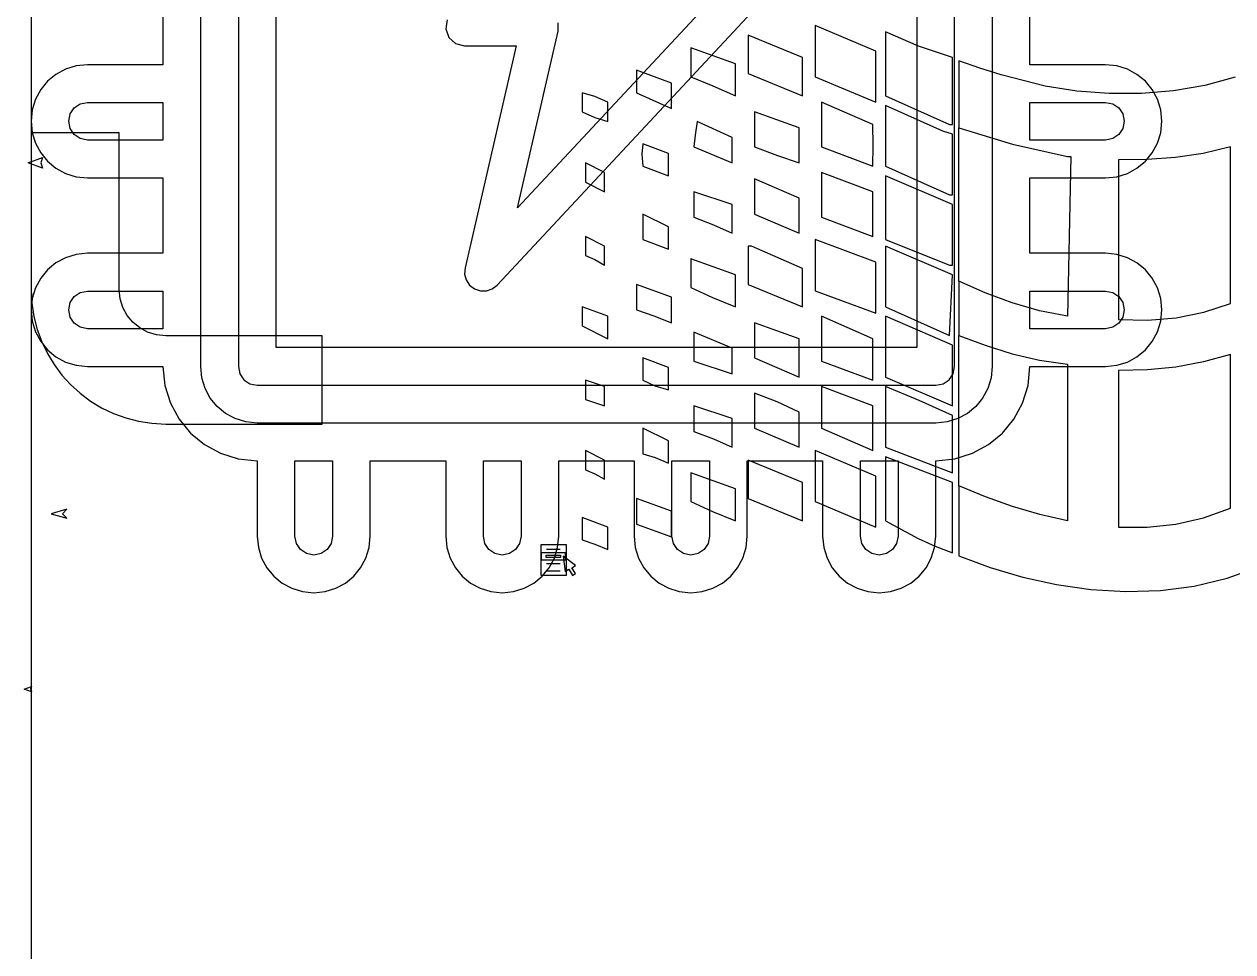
# Model space of a CAD drawing. Extents: x -8 to 237, y -180 to 890.
# Drawn here: x -0.9 to 153.6, y 33.7 to 152.1 of the extents above; entities that cross this region are included whole.
import ezdxf

# ---------------------------------------------------------------- set-up
doc = ezdxf.new("R2010")
doc.units = 0

msp = doc.modelspace()

# ---------------------------------------------------------------- linework, layer by layer
at = {"layer": 'Layer 1'}
for p, q in [((0, 224), (0, -60.4798)), ((0, 224), (0, -60.4798)), ((0, 224), (0, -60.4798)), ((0, 224), (0, -60.4798)), ((0, 224), (0, -60.4798)), ((0, 224), (0, -60.4798)), ((21.67462, 108.40188), (21.6746, 195.1)), ((26.4913, 195.1008), (26.4913, 108.402)), ((118.0062, 108.4022), (118.006, 195.1)), ((122.82288, 195.10012), (122.823, 108.402)), ((31.3077, 110.81), (31.3077, 192.6926)), ((113.19, 192.692), (113.19, 110.81)), ((16.858, 156.568), (16.858, 146.935)), ((127.64, 146.934), (127.64, 156.568)), ((59.55953, 118.800897), (93.27573, 154.925297)), ((85.9758, 154.159), (62.1653, 128.651)), ((53.16772, 152.6784), (52.993236, 151.51956)), ((52.993236, 151.51956), (53.386442, 150.41554)), ((67.372, 151.209), (67.374223, 152.282607)), ((100.20593, 151.9299), (100.205, 145.402)), ((107.958, 148.666), (100.20593, 151.9299)), ((53.386442, 150.41554), (54.254098, 149.627821)), ((62.1653, 128.651), (67.372, 151.209)), ((91.6375, 150.706), (91.6375, 145.811)), ((98.5734, 147.85), (91.6375, 150.706)), ((113.397903, 149.312475), (109.1803, 151.11362)), ((109.1803, 151.11362), (109.181, 142.954)), ((54.254098, 149.627821), (55.390782, 149.34281)), ((55.390782, 149.34281), (61.9968, 149.343)), ((61.9968, 149.343), (55.45094, 120.9853)), ((84.29324, 149.07503), (84.2932, 145.402)), ((90.0057, 147.034), (84.29324, 149.07503)), ((107.95707, 142.13782), (107.958, 148.666)), ((117.748, 147.85), (113.397903, 149.312475)), ((5.768855, 146.78821), (4.41269, 146.367213)), ((7.22488, 146.935), (5.768855, 146.78821)), ((16.858, 146.935), (7.22488, 146.935)), ((90.00566, 142.95401), (90.0057, 147.034)), ((98.57339, 142.95435), (98.5734, 147.85)), ((117.748, 139.282), (117.748, 147.85)), ((118.5648, 147.44257), (118.564, 138.875)), ((121.228013, 146.47788), (118.5648, 147.44257)), ((137.273, 146.93476), (127.64, 146.934)), ((138.729105, 146.78797), (137.273, 146.93476)), ((140.085308, 146.366973), (138.729105, 146.78797)), ((3.185443, 145.701067), (2.116171, 144.818829)), ((4.41269, 146.367213), (3.185443, 145.701067)), ((81.8449, 144.586), (77.35813, 146.21837)), ((77.35813, 146.21837), (77.3582, 143.362)), ((84.2932, 145.402), (87.107839, 144.241716)), ((91.6375, 145.811), (98.57339, 142.95435)), ((100.205, 145.402), (107.95707, 142.13782)), ((123.946871, 145.642627), (121.228013, 146.47788)), ((129.5802, 144.17839), (123.946871, 145.642627)), ((141.31256, 145.700827), (140.085308, 146.366973)), ((142.381814, 144.818589), (141.31256, 145.700827)), ((153.87101, 145.330872), (149.994174, 144.268118)), ((1.233933, 143.749557), (0.567787, 142.52231)), ((2.116171, 144.818829), (1.233933, 143.749557)), ((81.84497, 141.32266), (81.8449, 144.586)), ((87.107839, 144.241716), (90.00566, 142.95401)), ((133.624166, 143.568467), (129.5802, 144.17839)), ((143.264021, 143.749317), (142.381814, 144.818589)), ((143.930133, 142.52207), (143.264021, 143.749317)), ((149.994174, 144.268118), (145.978231, 143.581101)), ((0.567787, 142.52231), (0.14679, 141.166145)), ((6.287497, 141.928185), (7.2248, 142.11742)), ((7.2248, 142.11742), (16.858, 142.118)), ((16.858, 142.118), (16.858, 137.301)), ((72.045765, 142.856043), (70.42168, 143.362)), ((70.42168, 143.362), (70.4217, 140.914)), ((73.6853, 142.138), (72.045765, 142.856043)), ((73.68532, 139.69), (73.6853, 142.138)), ((77.3582, 143.362), (81.84497, 141.32266)), ((101.02121, 142.13816), (101.021, 136.426)), ((107.549, 139.28236), (101.02121, 142.13816)), ((109.181, 142.954), (117.34032, 139.28201)), ((127.64, 137.302), (127.64, 142.118)), ((127.64, 142.118), (137.273, 142.118)), ((137.740387, 143.251877), (133.624166, 143.568467)), ((137.273, 142.1181), (138.210421, 141.928865)), ((137.273, 142.118), (137.273, 142.1181)), ((141.876022, 143.249221), (137.740387, 143.251877)), ((145.978231, 143.581101), (141.876022, 143.249221)), ((144.351102, 141.165905), (143.930133, 142.52207)), ((0.14679, 141.166145), (0, 139.71012)), ((4.8166, 139.70922), (5.005874, 140.646641)), ((5.005874, 140.646641), (5.522014, 141.412111)), ((5.522014, 141.412111), (6.287497, 141.928185)), ((70.4217, 140.914), (72.046734, 140.20908)), ((92.45341, 140.9149), (92.4534, 136.426)), ((98.1653, 138.875), (92.45341, 140.9149)), ((116.52372, 138.465811), (109.1803, 141.729431)), ((109.1803, 141.729431), (109.181, 133.978)), ((138.210421, 141.928865), (138.975891, 141.412791)), ((138.975891, 141.412791), (139.491965, 140.647321)), ((139.491965, 140.647321), (139.6812, 139.7099)), ((144.49788, 139.70988), (144.351102, 141.165905)), ((0, 139.71012), (0.14679, 138.254095)), ((5.005835, 138.771799), (4.8166, 139.70922)), ((72.046734, 140.20908), (73.68532, 139.69)), ((85.10911, 139.69018), (84.856239, 137.951126)), ((89.597, 137.65), (85.10911, 139.69018)), ((107.587947, 136.633143), (107.549, 139.28236)), ((117.34032, 139.28201), (117.748, 139.282)), ((139.6812, 139.7099), (139.491965, 138.772479)), ((144.35109, 138.253855), (144.49788, 139.70988)), ((11.279, 138.231), (0.012136, 138.231)), ((0.012136, 138.231), (0.012136, 118.232)), ((11.279, 138.231), (0.012136, 138.231)), ((0.012136, 138.231), (0.012136, 118.232)), ((0.14679, 138.254095), (0.567787, 136.89793)), ((5.521909, 138.006329), (5.005835, 138.771799)), ((6.287379, 137.490255), (5.521909, 138.006329)), ((7.2248, 137.30102), (6.287379, 137.490255)), ((11.27899, 118.23209), (11.279, 138.231)), ((11.27899, 118.23209), (11.279, 138.231)), ((84.856239, 137.951126), (84.701581, 136.42544)), ((89.597001, 134.38639), (89.597001, 137.65001)), ((98.16529, 134.38695), (98.1653, 138.875)), ((117.748, 138.058), (116.52372, 138.465811)), ((117.748, 130.307), (117.748, 138.058)), ((118.564, 138.875), (125.411582, 136.792591)), ((118.564, 138.875), (125.411582, 136.792591)), ((118.564454, 119.29029), (118.564, 138.875)), ((138.210421, 137.490935), (137.273, 137.3017)), ((138.975891, 138.007009), (138.210421, 137.490935)), ((139.491965, 138.772479), (138.975891, 138.007009)), ((143.930093, 136.89769), (144.35109, 138.253855)), ((0.567787, 136.89793), (1.233933, 135.670683)), ((16.858, 137.301), (7.2248, 137.30102)), ((78.1738, 136.83443), (78.040132, 135.488019)), ((81.4377, 135.611), (78.1738, 136.83443)), ((84.701581, 136.42544), (89.597001, 134.38639)), ((92.4534, 136.426), (95.361414, 135.328367)), ((101.021, 136.426), (107.549, 133.978)), ((107.549, 133.978), (107.587947, 136.633143)), ((125.411582, 136.792591), (132.4363, 135.20273)), ((125.411582, 136.792591), (132.4363, 135.20273)), ((137.273, 137.3017), (127.64, 137.302)), ((143.263947, 135.670443), (143.930093, 136.89769)), ((153.243, 136.426), (149.774607, 135.611356)), ((153.243, 136.426), (149.774607, 135.611356)), ((153.243, 116.434), (153.243, 136.426)), ((153.243, 116.434), (153.243, 136.426)), ((-0.373767, 134.397), (1.47634, 135.078)), ((1.47634, 133.717), (-0.373767, 134.397)), ((1.233933, 135.670683), (2.116171, 134.601411)), ((1.47634, 135.078), (1.255301, 134.400583)), ((1.255301, 134.400583), (1.47634, 133.71733)), ((2.116171, 134.601411), (3.185443, 133.719173)), ((73.2772, 133.162), (70.82949, 134.38656)), ((70.82949, 134.38656), (70.8295, 131.938)), ((78.040132, 135.488019), (78.1738, 133.97778)), ((81.4377, 132.75435), (81.4377, 135.611)), ((95.361414, 135.328367), (98.16529, 134.38695)), ((132.4363, 135.20273), (132.844, 135.202)), ((132.4363, 135.20273), (132.844, 135.202)), ((132.844, 135.202), (132.436754, 114.8024)), ((132.844, 135.202), (132.436754, 114.8024)), ((142.60764, 134.841752), (138.964, 134.79419)), ((142.60764, 134.841752), (138.964, 134.79419)), ((138.964, 134.79419), (138.964, 114.394)), ((138.964, 134.79419), (138.964, 114.394)), ((141.312437, 133.718933), (142.381709, 134.601171)), ((142.381709, 134.601171), (143.263947, 135.670443)), ((146.220331, 135.098707), (142.60764, 134.841752)), ((146.220331, 135.098707), (142.60764, 134.841752)), ((149.774607, 135.611356), (146.220331, 135.098707)), ((149.774607, 135.611356), (146.220331, 135.098707)), ((1.47634, 133.71733), (1.47634, 133.717)), ((3.185443, 133.719173), (4.41269, 133.053027)), ((4.41269, 133.053027), (5.768855, 132.63203)), ((73.27721, 130.71372), (73.2772, 133.162)), ((78.1738, 133.97778), (81.4377, 132.75435)), ((101.02121, 133.16199), (101.021, 127.45)), ((107.549, 130.714), (101.02121, 133.16199)), ((109.181, 133.978), (117.34032, 130.30686)), ((138.729025, 132.63179), (140.08519, 133.052787)), ((140.08519, 133.052787), (141.312437, 133.718933)), ((5.768855, 132.63203), (7.22488, 132.48524)), ((7.22488, 132.48524), (16.858, 132.485)), ((16.858, 132.485), (16.858, 122.852)), ((70.8295, 131.938), (73.27721, 130.71372)), ((92.45341, 132.34571), (92.4534, 127.859)), ((98.1653, 129.898), (92.45341, 132.34571)), ((117.748, 129.082), (109.1803, 132.75399)), ((109.1803, 132.75399), (109.181, 124.594)), ((127.64, 122.852), (127.64, 132.485)), ((127.64, 132.485), (137.273, 132.485)), ((137.273, 132.485), (138.729025, 132.63179)), ((89.597, 129.082), (84.70158, 130.71381)), ((84.70158, 130.71381), (84.7016, 127.45)), ((98.16529, 125.41101), (98.1653, 129.898)), ((107.54879, 125.00229), (107.549, 130.714)), ((117.34032, 130.30686), (117.748, 130.307)), ((89.59702, 125.41038), (89.597, 129.082)), ((117.748, 121.33), (117.748, 129.082)), ((81.4377, 126.226), (78.1738, 127.85894)), ((78.1738, 127.85894), (78.1738, 124.594)), ((84.7016, 127.45), (87.20466, 126.485542)), ((92.4534, 127.859), (98.16529, 125.41101)), ((101.021, 127.45), (107.54879, 125.00229)), ((81.4377, 123.37085), (81.4377, 126.22609)), ((87.20466, 126.485542), (89.59702, 125.41038)), ((73.2772, 123.778), (70.82949, 125.00256)), ((70.82949, 125.00256), (70.8295, 122.555)), ((73.27721, 121.33044), (73.2772, 123.778)), ((78.1738, 124.594), (81.4377, 123.37085)), ((92.045, 123.778), (91.6375, 123.778)), ((91.6375, 123.778), (91.6375, 118.882)), ((98.5734, 120.923), (92.045, 123.778)), ((100.20593, 124.59424), (100.205, 118.067)), ((107.958, 121.739), (100.20593, 124.59424)), ((109.181, 124.594), (117.34032, 121.33038)), ((109.181, 123.778), (109.181, 116.026)), ((117.748695, 120.10665), (109.181, 123.778)), ((4.41269, 122.284188), (3.185443, 121.618016)), ((5.768855, 122.705203), (4.41269, 122.284188)), ((7.22488, 122.852), (5.768855, 122.705203)), ((16.858, 122.852), (7.22488, 122.852)), ((70.8295, 122.555), (72.021077, 122.038393)), ((72.021077, 122.038393), (73.27721, 121.33044)), ((84.29324, 122.14662), (84.2932, 118.475)), ((90.0057, 120.107), (84.29324, 122.14662)), ((137.273, 122.85176), (127.64, 122.852)), ((138.729105, 122.70497), (137.273, 122.85176)), ((140.085308, 122.283973), (138.729105, 122.70497)), ((141.31256, 121.617827), (140.085308, 122.283973)), ((2.116171, 120.73575), (1.233933, 119.666453)), ((3.185443, 121.618016), (2.116171, 120.73575)), ((55.45094, 120.9853), (55.401794, 120.192073)), ((98.57339, 116.02563), (98.5734, 120.923)), ((107.95707, 115.21148), (107.958, 121.739)), ((117.34032, 121.33038), (117.748, 121.33)), ((142.381814, 120.735589), (141.31256, 121.617827)), ((143.264021, 119.666317), (142.381814, 120.735589)), ((1.233933, 119.666453), (0.567787, 118.439188)), ((55.401794, 120.192073), (55.605562, 119.4443)), ((55.605562, 119.4443), (56.035972, 118.799712)), ((90.00566, 116.02616), (90.0057, 120.107)), ((117.34032, 112.35486), (117.748695, 120.10665)), ((118.564454, 119.29029), (118.564, 112.355)), ((121.927647, 117.813725), (118.564454, 119.29029)), ((121.927647, 117.813725), (118.564454, 119.29029)), ((143.930133, 118.43907), (143.264021, 119.666317)), ((0.012136, 118.232), (0.101075, 116.47774)), ((0.012136, 118.232), (0.101075, 116.47774)), ((0.567787, 118.439188), (0.14679, 117.083016)), ((5.522094, 117.330011), (6.287577, 117.846085)), ((6.287577, 117.846085), (7.22488, 118.03532)), ((7.22488, 118.03532), (16.858, 118.035)), ((11.399632, 117.041479), (11.27899, 118.23209)), ((11.399632, 117.041479), (11.27899, 118.23209)), ((16.858, 118.035), (16.858, 113.218)), ((56.035972, 118.799712), (56.66675, 118.31604)), ((56.66675, 118.31604), (57.42045, 118.063623)), ((57.42045, 118.063623), (58.195475, 118.067296)), ((58.195475, 118.067296), (58.929333, 118.316556)), ((58.929333, 118.316556), (59.55953, 118.800897)), ((81.8449, 117.251), (77.35813, 118.88281)), ((77.35813, 118.88281), (77.3582, 115.619)), ((84.2932, 118.475), (87.083704, 117.216712)), ((91.6375, 118.882), (98.57339, 116.02563)), ((100.205, 118.067), (107.95707, 115.21148)), ((125.350833, 116.536866), (121.927647, 117.813725)), ((125.350833, 116.536866), (121.927647, 117.813725)), ((127.64, 113.219), (127.64, 118.035)), ((127.64, 118.035), (137.273, 118.035)), ((137.273, 118.035), (138.210421, 117.845726)), ((137.273, 118.035), (137.273, 118.035)), ((138.210421, 117.845726), (138.975891, 117.329586)), ((144.351102, 117.082905), (143.930133, 118.43907)), ((0.14679, 117.083016), (0, 115.627)), ((0.101075, 116.47774), (0.362088, 114.773582)), ((0.101075, 116.47774), (0.362088, 114.773582)), ((4.81668, 115.62712), (5.005954, 116.564541)), ((5.005954, 116.564541), (5.522094, 117.330011)), ((11.745543, 115.931853), (11.399632, 117.041479)), ((11.745543, 115.931853), (11.399632, 117.041479)), ((12.292703, 114.927181), (11.745543, 115.931853)), ((12.292703, 114.927181), (11.745543, 115.931853)), ((70.4217, 116.026), (70.4217, 113.578)), ((73.6853, 114.803), (70.4217, 116.026)), ((81.84497, 113.98691), (81.8449, 117.251)), ((87.083704, 117.216712), (90.00566, 116.02616)), ((109.181, 116.026), (117.34032, 112.35486)), ((128.848904, 115.514746), (125.350833, 116.536866)), ((128.848904, 115.514746), (125.350833, 116.536866)), ((138.975891, 117.329586), (139.491965, 116.564103)), ((139.491965, 116.564103), (139.6812, 115.6268)), ((144.49788, 115.62688), (144.351102, 117.082905)), ((149.8636, 115.31582), (153.243, 116.43418)), ((149.8636, 115.31582), (153.243, 116.43418)), ((153.243, 116.43418), (153.243, 116.434)), ((0, 115.627), (0.14679, 114.170975)), ((0.362088, 114.773582), (0.786464, 113.128231)), ((0.362088, 114.773582), (0.786464, 113.128231)), ((5.005915, 114.689699), (4.81668, 115.62712)), ((5.521989, 113.924229), (5.005915, 114.689699)), ((13.017091, 114.05143), (12.292703, 114.927181)), ((13.017091, 114.05143), (12.292703, 114.927181)), ((73.68532, 111.94647), (73.6853, 114.803)), ((77.3582, 115.619), (79.595022, 114.863281)), ((79.595022, 114.863281), (81.84497, 113.98691)), ((101.02121, 114.80309), (101.021, 109.091)), ((107.549, 111.947), (101.02121, 114.80309)), ((117.748, 111.13), (109.181, 114.803)), ((109.181, 114.803), (109.181, 107.051)), ((132.436754, 114.8024), (128.848904, 115.514746)), ((132.436754, 114.8024), (128.848904, 115.514746)), ((138.964, 114.394), (142.63361, 114.331739)), ((138.964, 114.394), (142.63361, 114.331739)), ((139.491965, 114.689497), (138.975891, 113.924014)), ((139.6812, 115.6268), (139.491965, 114.689497)), ((142.63361, 114.331739), (146.296974, 114.627009)), ((142.63361, 114.331739), (146.296974, 114.627009)), ((144.35109, 114.170855), (144.49788, 115.62688)), ((146.296974, 114.627009), (149.8636, 115.31582)), ((146.296974, 114.627009), (149.8636, 115.31582)), ((0.14679, 114.170975), (0.567787, 112.81481)), ((0.567787, 112.81481), (1.233933, 111.587563)), ((0.786464, 113.128231), (1.365492, 111.550389)), ((0.786464, 113.128231), (1.365492, 111.550389)), ((6.287459, 113.408155), (5.521989, 113.924229)), ((7.22488, 113.21892), (6.287459, 113.408155)), ((7.22488, 113.218), (7.22488, 113.21892)), ((16.858, 113.218), (7.22488, 113.218)), ((13.894686, 113.328569), (13.017091, 114.05143)), ((13.894686, 113.328569), (13.017091, 114.05143)), ((14.901466, 112.782565), (13.894686, 113.328569)), ((14.901466, 112.782565), (13.894686, 113.328569)), ((16.013411, 112.437386), (14.901466, 112.782565)), ((16.013411, 112.437386), (14.901466, 112.782565)), ((70.4217, 113.578), (73.68532, 111.94647)), ((89.597, 110.723), (84.70158, 112.76262)), ((84.70158, 112.76262), (84.7016, 109.091)), ((92.4534, 113.987), (92.4534, 109.499)), ((98.1653, 111.947), (92.4534, 113.987)), ((137.273, 113.2186), (127.64, 113.219)), ((138.210421, 113.407874), (137.273, 113.2186)), ((138.975891, 113.924014), (138.210421, 113.407874)), ((143.263947, 111.587443), (143.930093, 112.81469)), ((143.930093, 112.81469), (144.35109, 114.170855)), ((1.233933, 111.587563), (2.116171, 110.518291)), ((1.365492, 111.550389), (2.090462, 110.048759)), ((1.365492, 111.550389), (2.090462, 110.048759)), ((17.2065, 112.317), (16.013411, 112.437386)), ((17.2065, 112.317), (16.013411, 112.437386)), ((37.1929, 112.317), (17.2065, 112.317)), ((37.1929, 112.317), (17.2065, 112.317)), ((37.1929, 101.05), (37.1929, 112.317)), ((37.1929, 101.05), (37.1929, 112.317)), ((98.16529, 107.05129), (98.1653, 111.947)), ((107.54879, 106.64329), (107.549, 111.947)), ((118.564, 112.355), (121.92321, 111.113153)), ((118.564, 112.355), (121.92321, 111.113153)), ((118.5647, 93.17883), (118.564, 112.355)), ((142.381709, 110.518171), (143.263947, 111.587443)), ((2.090462, 110.048759), (2.952665, 108.632045)), ((2.090462, 110.048759), (2.952665, 108.632045)), ((2.116171, 110.518291), (3.185443, 109.636053)), ((113.19, 110.81), (31.3077, 110.81)), ((89.59702, 107.45919), (89.597, 110.723)), ((117.7487, 103.37873), (117.748, 111.13)), ((121.92321, 111.113153), (125.347979, 110.02921)), ((121.92321, 111.113153), (125.347979, 110.02921)), ((125.347979, 110.02921), (128.848833, 109.190164)), ((125.347979, 110.02921), (128.848833, 109.190164)), ((141.312437, 109.635933), (142.381709, 110.518171)), ((153.243, 109.907), (149.799847, 108.97537)), ((153.243, 109.907), (149.799847, 108.97537)), ((153.243, 90.3236), (153.243, 109.907)), ((153.243, 90.3236), (153.243, 109.907)), ((2.952665, 108.632045), (3.94339, 107.308951)), ((2.952665, 108.632045), (3.94339, 107.308951)), ((3.185443, 109.636053), (4.41269, 108.969907)), ((4.41269, 108.969907), (5.768855, 108.54891)), ((5.768855, 108.54891), (7.22488, 108.40212)), ((7.22488, 108.40212), (16.858, 108.402)), ((16.858, 108.402), (17.105042, 105.976539)), ((21.82141, 106.945855), (21.67462, 108.40188)), ((26.4913, 108.402), (26.680535, 107.464579)), ((81.4377, 108.275), (78.1738, 109.49871)), ((78.1738, 109.49871), (78.1738, 106.643)), ((81.4377, 105.41872), (81.4377, 108.275)), ((84.7016, 109.091), (89.59702, 107.45919)), ((92.4534, 109.499), (98.16529, 107.05129)), ((101.021, 109.091), (107.54879, 106.64329)), ((117.816965, 107.464897), (118.0062, 108.4022)), ((122.823, 108.402), (122.67621, 106.945975)), ((127.39246, 105.976335), (127.6396, 108.4019)), ((127.6396, 108.4019), (137.273, 108.402)), ((128.848833, 109.190164), (132.4363, 108.68301)), ((128.848833, 109.190164), (132.4363, 108.68301)), ((132.4363, 108.68301), (132.437, 108.275)), ((132.4363, 108.68301), (132.437, 108.275)), ((132.437, 108.275), (132.437, 88.6915)), ((132.437, 108.275), (132.437, 88.6915)), ((137.273, 108.402), (138.729025, 108.54879)), ((138.729025, 108.54879), (140.08519, 108.969787)), ((140.08519, 108.969787), (141.312437, 109.635933)), ((146.258431, 108.328776), (142.63955, 107.96132)), ((146.258431, 108.328776), (142.63955, 107.96132)), ((149.799847, 108.97537), (146.258431, 108.328776)), ((149.799847, 108.97537), (146.258431, 108.328776)), ((3.94339, 107.308951), (5.053927, 106.088179)), ((3.94339, 107.308951), (5.053927, 106.088179)), ((22.242407, 105.58969), (21.82141, 106.945855)), ((26.680535, 107.464579), (27.196609, 106.699109)), ((27.196609, 106.699109), (27.962079, 106.183035)), ((73.2772, 105.826), (70.82949, 106.643033)), ((70.82949, 106.643033), (70.8295, 104.195)), ((78.1738, 106.643), (79.701608, 105.913068)), ((109.181, 107.051), (117.7487, 103.37873)), ((116.535421, 106.183274), (117.300891, 106.699414)), ((117.300891, 106.699414), (117.816965, 107.464897)), ((122.67621, 106.945975), (122.255213, 105.58981)), ((142.63955, 107.96132), (138.964, 107.8671)), ((142.63955, 107.96132), (138.964, 107.8671)), ((138.964, 107.8671), (138.964, 87.8756)), ((138.964, 107.8671), (138.964, 87.8756)), ((5.053927, 106.088179), (6.275566, 104.978432)), ((5.053927, 106.088179), (6.275566, 104.978432)), ((17.105042, 105.976539), (17.80807, 103.717496)), ((22.908553, 104.362443), (22.242407, 105.58969)), ((27.962079, 106.183035), (28.8995, 105.9938)), ((28.8995, 105.994), (115.598, 105.994)), ((28.8995, 105.9938), (28.8995, 105.994)), ((73.27721, 103.379096), (73.2772, 105.826)), ((79.701608, 105.913068), (81.4377, 105.41872)), ((101.02121, 105.82671), (101.021, 100.523)), ((107.549, 103.379), (101.02121, 105.82671)), ((113.462459, 104.068325), (109.1803, 105.82586)), ((109.1803, 105.82586), (109.181, 98.0754)), ((115.598, 105.994), (116.535421, 106.183274)), ((122.255213, 105.58981), (121.589067, 104.362563)), ((126.68936, 103.71722), (127.39246, 105.976335)), ((6.275566, 104.978432), (7.599596, 103.988415)), ((6.275566, 104.978432), (7.599596, 103.988415)), ((7.599596, 103.988415), (9.017308, 103.126829)), ((7.599596, 103.988415), (9.017308, 103.126829)), ((17.80807, 103.717496), (18.918828, 101.673128)), ((23.790791, 103.293171), (22.908553, 104.362443)), ((70.8295, 104.195), (73.27721, 103.379096)), ((92.45341, 105.01156), (92.4534, 100.523)), ((95.350736, 103.879143), (92.45341, 105.01156)), ((98.1653, 102.563), (95.350736, 103.879143)), ((117.748, 102.155), (113.462459, 104.068325)), ((121.589067, 104.362563), (120.706829, 103.293291)), ((125.578557, 101.672809), (126.68936, 103.71722)), ((9.017308, 103.126829), (10.519991, 102.40238)), ((9.017308, 103.126829), (10.519991, 102.40238)), ((10.519991, 102.40238), (12.098936, 101.823768)), ((10.519991, 102.40238), (12.098936, 101.823768)), ((24.860063, 102.410933), (23.790791, 103.293171)), ((26.08731, 101.744787), (24.860063, 102.410933)), ((89.597, 101.747), (84.70158, 103.37909)), ((84.70158, 103.37909), (84.7016, 100.115)), ((98.16529, 98.07529), (98.1653, 102.563)), ((107.54879, 97.66691), (107.549, 103.379)), ((117.7487, 94.8115), (117.748, 102.155)), ((119.637557, 102.411053), (118.41031, 101.744907)), ((120.706829, 103.293291), (119.637557, 102.411053)), ((12.098936, 101.823768), (13.745432, 101.399699)), ((12.098936, 101.823768), (13.745432, 101.399699)), ((13.745432, 101.399699), (15.450768, 101.138875)), ((13.745432, 101.399699), (15.450768, 101.138875)), ((15.450768, 101.138875), (17.206235, 101.05)), ((15.450768, 101.138875), (17.206235, 101.05)), ((17.206235, 101.05), (37.1929, 101.05)), ((17.206235, 101.05), (37.1929, 101.05)), ((18.918828, 101.673128), (20.38906, 99.891691)), ((27.443475, 101.32379), (26.08731, 101.744787)), ((28.8995, 101.177), (27.443475, 101.32379)), ((115.59812, 101.17712), (28.8995, 101.177)), ((81.4377, 98.8913), (78.1738, 100.52311)), ((78.1738, 100.52311), (78.1738, 97.2595)), ((89.59702, 98.07566), (89.597, 101.747)), ((92.4534, 100.523), (98.16529, 98.07529)), ((101.021, 100.523), (107.54879, 97.66691)), ((117.054145, 101.32391), (115.59812, 101.17712)), ((118.41031, 101.744907), (117.054145, 101.32391)), ((124.108309, 99.89136), (125.578557, 101.672809)), ((20.38906, 99.891691), (22.170509, 98.421443)), ((81.4377, 96.03522), (81.4377, 98.8913)), ((84.7016, 100.115), (87.188048, 99.159465)), ((87.188048, 99.159465), (89.59702, 98.07566)), ((122.326872, 98.421128), (124.108309, 99.89136)), ((22.170509, 98.421443), (24.21492, 97.31064)), ((24.21492, 97.31064), (26.474035, 96.60754)), ((73.2772, 96.4433), (70.82949, 97.66701)), ((70.82949, 97.66701), (70.8295, 95.219)), ((100.20593, 97.66702), (100.205, 91.1395)), ((107.958, 94.4034), (100.20593, 97.66702)), ((109.181, 98.0754), (117.7487, 94.8115)), ((118.023461, 96.607342), (120.282504, 97.31037)), ((120.282504, 97.31037), (122.326872, 98.421128)), ((26.474035, 96.60754), (28.8996, 96.3604)), ((28.8996, 96.3604), (28.8995, 86.7272)), ((33.7162, 86.7272), (33.7162, 96.3603)), ((33.7162, 96.3603), (38.5329, 96.3603)), ((38.5329, 96.3603), (38.5329, 86.7272)), ((43.34926, 86.7272), (43.3493, 96.3603)), ((43.3493, 96.3603), (52.9824, 96.3603)), ((52.9824, 96.3603), (52.9824, 86.7272)), ((57.7993, 86.7272), (57.7993, 96.3603)), ((57.7993, 96.3603), (62.616, 96.3603)), ((62.616, 96.3603), (62.616, 86.7272)), ((67.43216, 86.7272), (67.4321, 96.3603)), ((67.4321, 96.3603), (77.0652, 96.3603)), ((73.27721, 93.99472), (73.2772, 96.4433)), ((77.0652, 96.3603), (77.0652, 86.7272)), ((78.1738, 97.2595), (79.736745, 96.766211)), ((79.736745, 96.766211), (81.4377, 96.03522)), ((81.8821, 86.7272), (81.8822, 96.3603)), ((81.8822, 96.3603), (86.6986, 96.3603)), ((86.6986, 96.3603), (86.6985, 86.7272)), ((91.51496, 86.7272), (91.515, 96.3603)), ((91.515, 96.3603), (101.148, 96.3603)), ((91.6375, 96.4433), (91.6375, 91.547)), ((98.5734, 93.5872), (91.6375, 96.4433)), ((101.148, 96.3603), (101.148, 86.7272)), ((105.9649, 86.7272), (105.965, 96.3603)), ((105.965, 96.3603), (110.782, 96.3603)), ((117.748, 93.5872), (109.1803, 96.8511)), ((109.1803, 96.8511), (109.181, 88.6915)), ((110.782, 96.3603), (110.782, 86.7272)), ((115.59776, 86.7272), (115.598, 96.3603)), ((115.598, 96.3603), (118.023461, 96.607342)), ((70.8295, 95.219), (72.018959, 94.695654)), ((72.018959, 94.695654), (73.27721, 93.99472)), ((84.29324, 94.8115), (84.2932, 91.1395)), ((90.0057, 92.7716), (84.29324, 94.8115)), ((107.95707, 87.8756), (107.958, 94.4034)), ((90.00566, 88.69151), (90.0057, 92.7716)), ((98.57339, 88.69148), (98.5734, 93.5872)), ((117.7487, 84.6117), (117.748, 93.5872)), ((118.5647, 93.17883), (118.564, 84.2033)), ((121.955675, 91.741918), (118.5647, 93.17883)), ((121.955675, 91.741918), (118.5647, 93.17883)), ((81.8449, 89.9152), (77.35813, 91.54701)), ((77.35813, 91.54701), (77.3582, 88.2831)), ((84.2932, 91.1395), (87.06201, 89.875074)), ((91.6375, 91.547), (98.57339, 88.69148)), ((100.205, 91.1395), (107.95707, 87.8756)), ((125.403361, 90.513207), (121.955675, 91.741918)), ((125.403361, 90.513207), (121.955675, 91.741918)), ((4.56445, 90.1644), (2.58889, 89.6)), ((2.58889, 89.6), (4.56445, 89.0356)), ((4, 89.6), (4.56445, 90.1644)), ((4.56445, 89.0356), (4, 89.6)), ((81.84497, 86.65129), (81.8449, 89.9152)), ((87.06201, 89.875074), (90.00566, 88.69151)), ((128.899792, 89.495475), (125.403361, 90.513207)), ((128.899792, 89.495475), (125.403361, 90.513207)), ((149.828793, 89.05507), (153.243, 90.32359)), ((149.828793, 89.05507), (153.243, 90.32359)), ((153.243, 90.32359), (153.243, 90.3236)), ((73.6853, 87.8756), (70.42168, 89.09903)), ((70.42168, 89.09903), (70.4217, 86.2438)), ((77.3582, 88.2831), (81.84497, 86.65129)), ((109.181, 88.6915), (113.371186, 86.452423)), ((132.437, 88.6915), (128.899792, 89.495475)), ((132.437, 88.6915), (128.899792, 89.495475)), ((142.631428, 87.860629), (146.272314, 88.243935)), ((142.631428, 87.860629), (146.272314, 88.243935)), ((146.272314, 88.243935), (149.828793, 89.05507)), ((146.272314, 88.243935), (149.828793, 89.05507)), ((28.8995, 86.7272), (29.04629, 85.271175)), ((33.905435, 85.789779), (33.7162, 86.7272)), ((38.5326, 86.7272), (38.343326, 85.789779)), ((38.5329, 86.7272), (38.5326, 86.7272)), ((43.202482, 85.271095), (43.34926, 86.7272)), ((52.9824, 86.7272), (53.12919, 85.271175)), ((57.988574, 85.789779), (57.7993, 86.7272)), ((62.6157, 86.7272), (62.426426, 85.789779)), ((62.616, 86.7272), (62.6157, 86.7272)), ((67.28537, 85.271095), (67.43216, 86.7272)), ((73.68532, 85.01952), (73.6853, 87.8756)), ((77.0652, 86.7272), (77.21199, 85.271175)), ((82.071335, 85.789779), (81.8821, 86.7272)), ((86.6985, 86.7272), (86.509265, 85.789779)), ((91.36817, 85.271095), (91.51496, 86.7272)), ((101.148, 86.7272), (101.29479, 85.271175)), ((106.154135, 85.789779), (105.9649, 86.7272)), ((110.7813, 86.7272), (110.592065, 85.789779)), ((110.782, 86.7272), (110.7813, 86.7272)), ((115.45097, 85.271095), (115.59776, 86.7272)), ((138.964, 87.8756), (142.631428, 87.860629)), ((138.964, 87.8756), (142.631428, 87.860629)), ((29.04629, 85.271175), (29.467287, 83.91501)), ((34.421509, 85.024309), (33.905435, 85.789779)), ((35.186979, 84.508235), (34.421509, 85.024309)), ((37.827186, 85.024309), (37.061703, 84.508235)), ((38.343326, 85.789779), (37.827186, 85.024309)), ((42.781514, 83.914892), (43.202482, 85.271095)), ((53.12919, 85.271175), (53.550187, 83.91501)), ((58.504714, 85.024309), (57.988574, 85.789779)), ((59.270197, 84.508235), (58.504714, 85.024309)), ((61.910286, 85.024309), (61.144803, 84.508235)), ((62.426426, 85.789779), (61.910286, 85.024309)), ((65.1615, 85.6797), (68.3551, 85.6797)), ((65.1615, 81.6938), (65.1615, 85.6797)), ((65.1615, 85.6797), (68.3551, 85.6797)), ((65.1615, 81.6938), (65.1615, 85.6797)), ((65.8692, 85.0762), (67.6077, 85.0762)), ((65.8692, 85.0762), (67.6077, 85.0762)), ((66.864373, 83.914892), (67.28537, 85.271095)), ((68.3551, 85.6797), (68.3551, 81.6938)), ((68.3551, 85.6797), (68.3551, 81.6938)), ((70.4217, 86.2438), (72.030016, 85.715692)), ((72.030016, 85.715692), (73.68532, 85.01952)), ((77.21199, 85.271175), (77.632987, 83.91501)), ((82.587409, 85.024309), (82.071335, 85.789779)), ((83.352879, 84.508235), (82.587409, 85.024309)), ((85.993191, 85.024309), (85.227721, 84.508235)), ((86.509265, 85.789779), (85.993191, 85.024309)), ((90.947173, 83.914892), (91.36817, 85.271095)), ((101.29479, 85.271175), (101.715787, 83.91501)), ((106.670209, 85.024309), (106.154135, 85.789779)), ((107.435679, 84.508235), (106.670209, 85.024309)), ((110.075991, 85.024309), (109.310521, 84.508235)), ((110.592065, 85.789779), (110.075991, 85.024309)), ((113.371186, 86.452423), (115.516273, 85.469832)), ((115.029973, 83.914892), (115.45097, 85.271095)), ((115.516273, 85.469832), (117.7487, 84.6117)), ((29.467287, 83.91501), (30.133433, 82.687763)), ((36.1244, 84.319), (35.186979, 84.508235)), ((37.061703, 84.508235), (36.1244, 84.319)), ((42.115403, 82.68764), (42.781514, 83.914892)), ((53.550187, 83.91501), (54.216333, 82.687763)), ((60.2075, 84.319), (59.270197, 84.508235)), ((61.144803, 84.508235), (60.2075, 84.319)), ((65.1852, 84.6117), (65.1852, 83.6895)), ((68.2917, 84.6117), (65.1852, 84.6117)), ((65.1852, 84.6117), (65.1852, 83.6895)), ((68.2917, 84.6117), (65.1852, 84.6117)), ((65.1852, 83.6895), (68.2917, 83.6895)), ((65.1852, 83.6895), (68.2917, 83.6895)), ((65.821475, 84.29245), (67.6554, 84.2925)), ((65.821475, 84.29245), (67.6554, 84.2925)), ((65.8215, 84.0087), (65.821475, 84.29245)), ((65.8215, 84.0087), (65.821475, 84.29245)), ((67.6554, 84.0087), (65.8215, 84.0087)), ((67.6554, 84.0087), (65.8215, 84.0087)), ((66.198227, 82.68764), (66.864373, 83.914892)), ((67.6554, 84.2925), (67.6554, 84.0087)), ((67.6554, 84.2925), (67.6554, 84.0087)), ((67.990824, 84.177717), (67.9908, 84.1777)), ((67.990824, 84.177717), (67.9908, 84.1777)), ((67.9908, 84.1777), (68.233581, 82.21531)), ((67.9908, 84.1777), (68.233581, 82.21531)), ((69.548594, 82.984097), (67.990824, 84.177717)), ((69.548594, 82.984097), (67.990824, 84.177717)), ((68.2917, 83.6895), (68.2917, 84.6117)), ((68.2917, 83.6895), (68.2917, 84.6117)), ((77.632987, 83.91501), (78.299133, 82.687763)), ((84.2903, 84.319), (83.352879, 84.508235)), ((85.227721, 84.508235), (84.2903, 84.319)), ((90.281027, 82.68764), (90.947173, 83.914892)), ((101.715787, 83.91501), (102.381933, 82.687763)), ((108.3731, 84.319), (107.435679, 84.508235)), ((109.310521, 84.508235), (108.3731, 84.319)), ((114.363827, 82.68764), (115.029973, 83.914892)), ((118.564, 84.2033), (122.533263, 82.72447)), ((30.133433, 82.687763), (31.015671, 81.618491)), ((41.233198, 81.618386), (42.115403, 82.68764)), ((54.216333, 82.687763), (55.098571, 81.618491)), ((65.315989, 81.618386), (66.198227, 82.68764)), ((65.8692, 83.2265), (67.6077, 83.2265)), ((65.8692, 83.2265), (67.6077, 83.2265)), ((65.8692, 82.3016), (67.6077, 82.3016)), ((65.8692, 82.3016), (67.6077, 82.3016)), ((68.233581, 82.21531), (68.698903, 82.498556)), ((68.233581, 82.21531), (68.698903, 82.498556)), ((68.698903, 82.498556), (69.184443, 81.689327)), ((68.698903, 82.498556), (69.184443, 81.689327)), ((69.083295, 82.700876), (69.548594, 82.984097)), ((69.083295, 82.700876), (69.548594, 82.984097)), ((69.589059, 81.95233), (69.083295, 82.700876)), ((69.589059, 81.95233), (69.083295, 82.700876)), ((69.184443, 81.689327), (69.589059, 81.95233)), ((69.184443, 81.689327), (69.589059, 81.95233)), ((78.299133, 82.687763), (79.181371, 81.618491)), ((89.398789, 81.618386), (90.281027, 82.68764)), ((102.381933, 82.687763), (103.264171, 81.618491)), ((113.481589, 81.618386), (114.363827, 82.68764)), ((122.533263, 82.72447), (126.705966, 81.497186)), ((152.8362, 81.34693), (157.13088, 82.896609)), ((31.015671, 81.618491), (32.084943, 80.736253)), ((32.084943, 80.736253), (33.31219, 80.070107)), ((38.936692, 80.070067), (40.163945, 80.736179)), ((40.163945, 80.736179), (41.233198, 81.618386)), ((55.098571, 81.618491), (56.167843, 80.736253)), ((56.167843, 80.736253), (57.39509, 80.070107)), ((63.01947, 80.070067), (64.246717, 80.736179)), ((64.246717, 80.736179), (65.315989, 81.618386)), ((68.3551, 81.6938), (65.1615, 81.6938)), ((68.3551, 81.6938), (65.1615, 81.6938)), ((79.181371, 81.618491), (80.250643, 80.736253)), ((80.250643, 80.736253), (81.47789, 80.070107)), ((87.10227, 80.070067), (88.329517, 80.736179)), ((88.329517, 80.736179), (89.398789, 81.618386)), ((103.264171, 81.618491), (104.333443, 80.736253)), ((104.333443, 80.736253), (105.56069, 80.070107)), ((111.18507, 80.070067), (112.412317, 80.736179)), ((112.412317, 80.736179), (113.481589, 81.618386)), ((126.705966, 81.497186), (131.025354, 80.55593)), ((131.025354, 80.55593), (135.434675, 79.935184)), ((144.296097, 79.793147), (148.63469, 80.34082)), ((148.63469, 80.34082), (152.8362, 81.34693)), ((33.31219, 80.070107), (34.668355, 79.64911)), ((34.668355, 79.64911), (36.12438, 79.50232)), ((36.12438, 79.50232), (37.580488, 79.649098)), ((37.580488, 79.649098), (38.936692, 80.070067)), ((57.39509, 80.070107), (58.751255, 79.64911)), ((58.751255, 79.64911), (60.20728, 79.50232)), ((60.20728, 79.50232), (61.663305, 79.649098)), ((61.663305, 79.649098), (63.01947, 80.070067)), ((81.47789, 80.070107), (82.834055, 79.64911)), ((82.834055, 79.64911), (84.29008, 79.50232)), ((84.29008, 79.50232), (85.746105, 79.649098)), ((85.746105, 79.649098), (87.10227, 80.070067)), ((105.56069, 80.070107), (106.916855, 79.64911)), ((106.916855, 79.64911), (108.37288, 79.50232)), ((108.37288, 79.50232), (109.828905, 79.649098)), ((109.828905, 79.649098), (111.18507, 80.070067)), ((135.434675, 79.935184), (139.877174, 79.669429)), ((139.877174, 79.669429), (144.296097, 79.793147)), ((-0.876884, 67.1986), (0.048174, 67.5388)), ((0.048174, 66.8585), (-0.876884, 67.1986)), ((0.048174, 67.5388), (-0.062346, 67.200091)), ((-0.062346, 67.200091), (0.048174, 66.858466)), ((0.048174, 66.858466), (0.048174, 66.8585))]:
    msp.add_line(p, q, dxfattribs=at)

doc.saveas('drawing.dxf')
